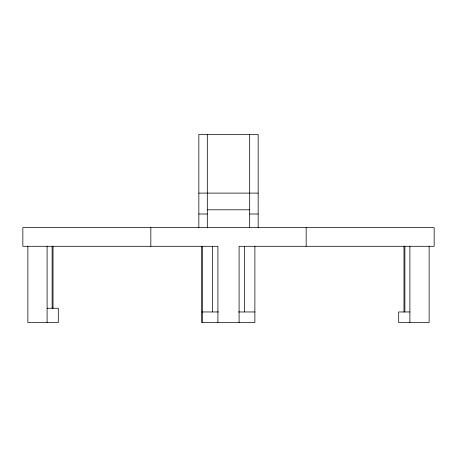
<?xml version="1.0" encoding="UTF-8"?>
<svg xmlns="http://www.w3.org/2000/svg" width="457" height="457" viewBox="0 0 457 457"><rect width="100%" height="100%" fill="white"/><g stroke="black" fill="none" stroke-linecap="round" stroke-linejoin="round"><path stroke-width="0.69" d="M198.846 193.111L258.154 193.111M207.318 209.803L249.682 209.803M198.846 214.002L207.318 214.002M249.682 214.002L258.154 214.002M47.1 308.252L58.307 308.252L58.307 322.551L27.871 322.551L27.871 246.294M202.114 311.96L218.515 311.96M238.485 311.96L254.886 311.96M409.9 311.96L398.693 311.96L398.693 322.551L429.129 322.551L429.129 246.294M409.9 246.294L409.9 322.551M404.868 246.072L404.868 311.96M403.988 246.294L403.988 311.96M306.161 227.655L306.161 246.294M258.154 227.655L258.154 134.449L198.846 134.449L198.846 227.655M254.886 246.294L254.886 322.551L201.885 322.551L201.885 246.294M249.682 134.449L249.682 227.655M244.386 246.294L244.386 311.96M239.091 322.551L239.091 246.294L434.15 246.294L434.15 227.655L22.85 227.655L22.85 246.294L217.909 246.294L217.909 322.551M212.614 246.294L212.614 311.96M207.318 134.449L207.318 227.655M202.114 246.294L202.114 322.551M150.839 227.655L150.839 246.294M53.012 246.294L53.012 308.252M52.132 246.197L52.132 308.252M47.1 246.294L47.1 322.551"/></g></svg>
